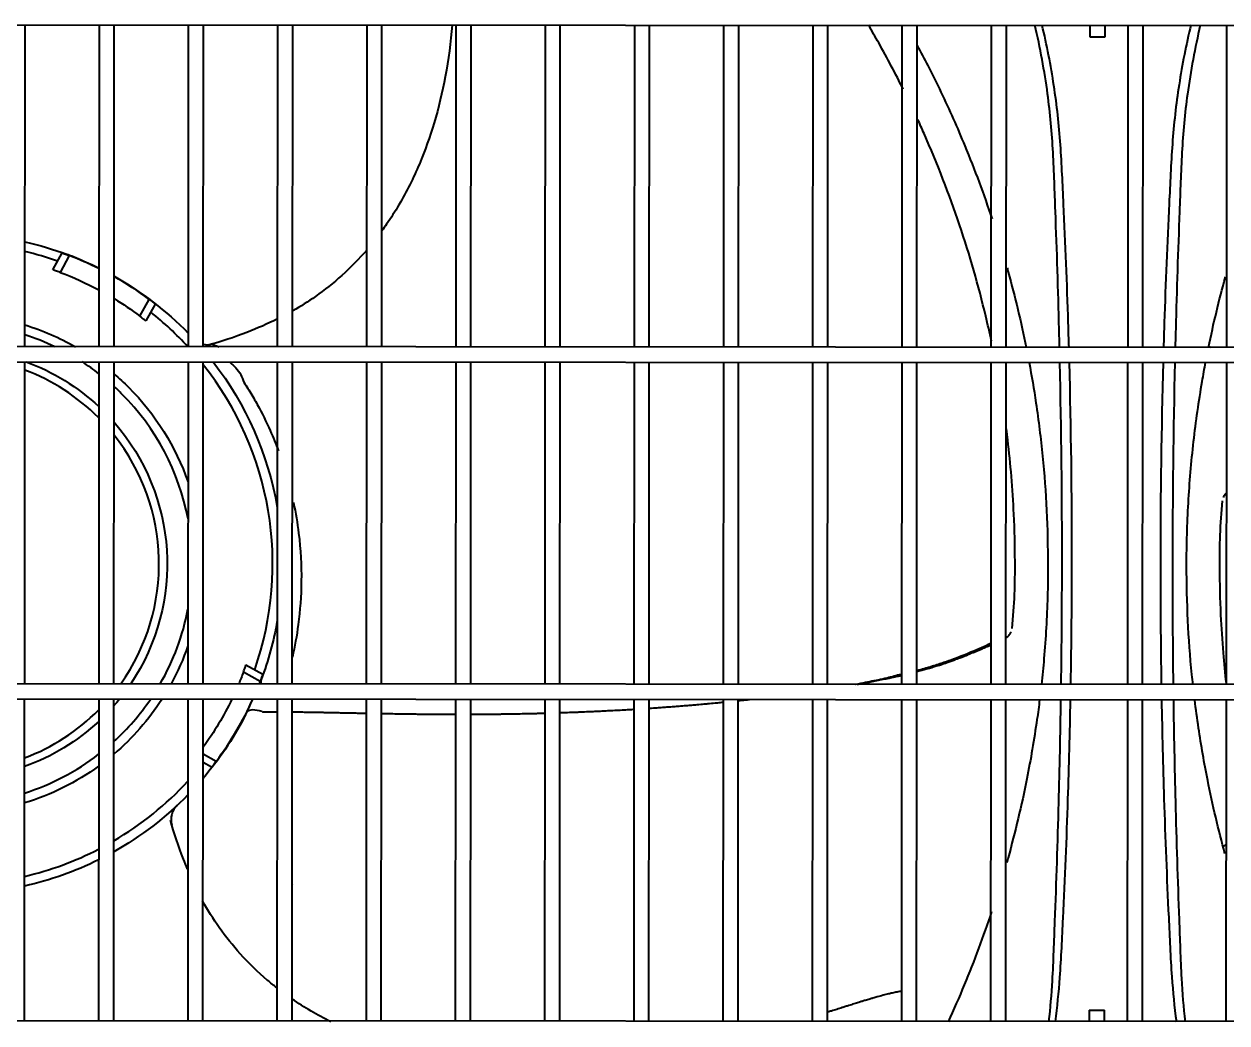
# Model space of a CAD drawing. Extents: x 58467 to 79089, y -33726 to -17391.
# Drawn here: x 78405.73 to 78437.41, y -20826.53 to -20800.22 of the extents above; entities that cross this region are included whole.
import ezdxf

# ---------------------------------------------------------------- set-up
doc = ezdxf.new("R2010")
doc.units = 0
doc.header["$LTSCALE"] = 100
doc.layers.add('+ENTE-ST-DOSEME USTU KONDDRENAJ', color=110, linetype='DOSEMEUSTUKONDENSDRENAJ_LINE', lineweight=40)
doc.linetypes.add('DOSEMEUSTUKONDENSDRENAJ_LINE', pattern='A,300,-40,["CD",Standard,S=15,R=0,X=-35,Y=-7.5],0', length=340)

# ---------------------------------------------------------------- blocks, each defined once
blk = doc.blocks.new('TV KLİMA SANTRALİ')
at = {"color": 3}
for p, q in [((54065.973, -33501.304, -2.269), (54184.335, -33501.376, -2.269)), ((54096.336, -33509.802, -2.269), (54096.341, -33501.323, -2.269)), ((54098.291, -33501.324, -2.269), (54098.286, -33509.803, -2.269)), ((54098.686, -33509.803, -2.269), (54098.691, -33501.325, -2.269)), ((54100.641, -33501.326, -2.269), (54100.635, -33509.804, -2.269)), ((54101.035, -33509.805, -2.269), (54101.04, -33501.326, -2.269)), ((54102.99, -33501.327, -2.269), (54102.985, -33509.806, -2.269)), ((54103.385, -33509.806, -2.269), (54103.39, -33501.327, -2.269)), ((54105.34, -33501.329, -2.269), (54105.335, -33509.807, -2.269)), ((54105.735, -33509.807, -2.269), (54105.74, -33501.329, -2.269)), ((54107.689, -33501.33, -2.269), (54107.684, -33509.809, -2.269)), ((54108.084, -33509.809, -2.269), (54108.089, -33501.33, -2.269)), ((54110.039, -33501.332, -2.269), (54110.034, -33509.81, -2.269)), ((54110.434, -33509.81, -2.269), (54110.439, -33501.332, -2.269)), ((54112.389, -33501.333, -2.269), (54112.384, -33509.812, -2.269)), ((54112.783, -33509.812, -2.269), (54112.789, -33501.333, -2.269)), ((54114.738, -33501.334, -2.269), (54114.733, -33509.813, -2.269)), ((54115.133, -33509.813, -2.269), (54115.138, -33501.335, -2.269)), ((54117.088, -33501.336, -2.269), (54117.083, -33509.814, -2.269)), ((54117.483, -33509.815, -2.269), (54117.488, -33501.336, -2.269)), ((54119.438, -33501.337, -2.269), (54119.432, -33509.816, -2.269)), ((54119.832, -33509.816, -2.269), (54119.838, -33501.337, -2.269)), ((54121.787, -33501.339, -2.269), (54121.782, -33509.817, -2.269)), ((54122.182, -33509.818, -2.269), (54122.187, -33501.339, -2.269)), ((54124.387, -33501.34, -2.269), (54124.387, -33501.64, -2.269)), ((54124.787, -33501.64, -2.269), (54124.787, -33501.34, -2.269)), ((54125.387, -33501.341, -2.269), (54125.382, -33509.819, -2.269)), ((54125.782, -33509.819, -2.269), (54125.787, -33501.341, -2.269)), ((54127.986, -33501.342, -2.269), (54127.981, -33509.821, -2.269)), ((54124.387, -33501.64, -2.269), (54124.787, -33501.64, -2.269)), ((54097.072, -33507.776, -2.269), (54097.316, -33507.331, -2.269)), ((54097.506, -33507.401, -2.269), (54097.262, -33507.844, -2.269)), ((54098.786, -33508.004, -2.269), (54098.787, -33508.004, -2.269)), ((54099.366, -33509, -2.269), (54099.609, -33508.556, -2.269)), ((54099.77, -33508.679, -2.269), (54099.525, -33509.124, -2.269)), ((54184.33, -33509.855, -2.269), (54065.967, -33509.783, -2.269)), ((54065.967, -33510.183, -2.269), (54184.33, -33510.255, -2.269)), ((54096.331, -33518.679, -2.269), (54096.336, -33510.202, -2.269)), ((54098.286, -33510.203, -2.269), (54098.28, -33518.681, -2.269)), ((54098.68, -33518.681, -2.269), (54098.685, -33510.203, -2.269)), ((54100.635, -33510.204, -2.269), (54100.63, -33518.682, -2.269)), ((54101.03, -33518.682, -2.269), (54101.035, -33510.205, -2.269)), ((54102.985, -33510.206, -2.269), (54102.98, -33518.683, -2.269)), ((54103.38, -33518.684, -2.269), (54103.385, -33510.206, -2.269)), ((54105.334, -33510.207, -2.269), (54105.329, -33518.685, -2.269)), ((54105.729, -33518.685, -2.269), (54105.734, -33510.207, -2.269)), ((54107.684, -33510.209, -2.269), (54107.679, -33518.686, -2.269)), ((54108.079, -33518.687, -2.269), (54108.084, -33510.209, -2.269)), ((54110.034, -33510.21, -2.269), (54110.029, -33518.688, -2.269)), ((54110.428, -33518.688, -2.269), (54110.434, -33510.21, -2.269)), ((54112.383, -33510.212, -2.269), (54112.378, -33518.689, -2.269)), ((54112.778, -33518.689, -2.269), (54112.783, -33510.212, -2.269)), ((54114.733, -33510.213, -2.269), (54114.728, -33518.691, -2.269)), ((54115.128, -33518.691, -2.269), (54115.133, -33510.213, -2.269)), ((54117.083, -33510.214, -2.269), (54117.077, -33518.692, -2.269)), ((54117.477, -33518.692, -2.269), (54117.483, -33510.215, -2.269)), ((54119.432, -33510.216, -2.269), (54119.427, -33518.693, -2.269)), ((54119.827, -33518.694, -2.269), (54119.832, -33510.216, -2.269)), ((54121.782, -33510.217, -2.269), (54121.777, -33518.695, -2.269)), ((54122.177, -33518.695, -2.269), (54122.182, -33510.217, -2.269)), ((54125.381, -33510.219, -2.269), (54125.376, -33518.697, -2.269)), ((54125.776, -33518.698, -2.269), (54125.781, -33510.219, -2.269)), ((54127.981, -33510.221, -2.269), (54127.976, -33518.699, -2.269)), ((54102.16, -33518.182, -2.269), (54102.604, -33518.426, -2.269)), ((54184.325, -33518.733, -2.269), (54065.962, -33518.661, -2.269)), ((54102.534, -33518.616, -2.269), (54102.091, -33518.373, -2.269)), ((54065.962, -33519.061, -2.269), (54184.325, -33519.133, -2.269)), ((54096.325, -33527.558, -2.269), (54096.33, -33519.079, -2.269)), ((54098.28, -33519.081, -2.269), (54098.275, -33527.559, -2.269)), ((54098.675, -33527.559, -2.269), (54098.68, -33519.081, -2.269)), ((54100.63, -33519.082, -2.269), (54100.625, -33527.561, -2.269)), ((54101.025, -33527.561, -2.269), (54101.03, -33519.082, -2.269)), ((54102.979, -33519.083, -2.269), (54102.974, -33527.562, -2.269)), ((54103.374, -33527.562, -2.269), (54103.379, -33519.084, -2.269)), ((54105.329, -33519.085, -2.269), (54105.324, -33527.563, -2.269)), ((54105.724, -33527.564, -2.269), (54105.729, -33519.085, -2.269)), ((54107.679, -33519.086, -2.269), (54107.673, -33527.565, -2.269)), ((54108.073, -33527.565, -2.269), (54108.079, -33519.087, -2.269)), ((54110.028, -33519.088, -2.269), (54110.023, -33527.566, -2.269)), ((54110.423, -33527.567, -2.269), (54110.428, -33519.088, -2.269)), ((54112.378, -33519.089, -2.269), (54112.373, -33527.568, -2.269)), ((54112.773, -33527.568, -2.269), (54112.778, -33519.089, -2.269)), ((54114.728, -33519.091, -2.269), (54114.722, -33527.569, -2.269)), ((54115.122, -33527.569, -2.269), (54115.127, -33519.091, -2.269)), ((54117.077, -33519.092, -2.269), (54117.072, -33527.571, -2.269)), ((54117.472, -33527.571, -2.269), (54117.477, -33519.092, -2.269)), ((54119.427, -33519.093, -2.269), (54119.422, -33527.572, -2.269)), ((54119.822, -33527.572, -2.269), (54119.827, -33519.094, -2.269)), ((54121.776, -33519.095, -2.269), (54121.771, -33527.573, -2.269)), ((54122.171, -33527.574, -2.269), (54122.176, -33519.095, -2.269)), ((54125.376, -33519.097, -2.269), (54125.371, -33527.576, -2.269)), ((54125.771, -33527.576, -2.269), (54125.776, -33519.098, -2.269)), ((54127.975, -33519.099, -2.269), (54127.97, -33527.577, -2.269)), ((54103.379, -33520, -2.269), (54103.382, -33520.001, -2.269)), ((54103.379, -33520, -2.269), (54103.382, -33520.001, -2.269)), ((54101.029, -33520.527, -2.269), (54101.379, -33520.719, -2.269)), ((54101.256, -33520.88, -2.269), (54101.029, -33520.755, -2.269)), ((54100.344, -33521.886, -2.269), (54100.324, -33521.904, -2.269)), ((54127.924, -33522.957, -2.269), (54127.973, -33522.916, -2.269)), ((54103.381, -33523.952, -2.269), (54103.376, -33523.957, -2.269)), ((54124.372, -33527.276, -2.269), (54124.371, -33527.576, -2.269)), ((54124.771, -33527.576, -2.269), (54124.771, -33527.276, -2.269)), ((54184.319, -33527.612, -2.269), (54065.957, -33527.54, -2.269))]:
    blk.add_line(p, q, dxfattribs=at)
at = {"color": 3, "extrusion": (0, 0, -1)}
for radius, start, end in [(8.699, 102.7863, 110.4706), (8.191, 110.3616, 118.2287), (8.699, 119.431, 135.6764), (8.191, 121.4532, 127.2082), (6.582, 106.9886, 119.6337), (5.671, 110.2174, 133.0549), (8.699, 142.3068, 170.1291), (6.582, 130.4674, 135.0349), (6.582, 135.0349, 160.9155), (5.671, 138.8655, 213.8411), (8.699, 189.9399, 200.4706), (6.582, 199.143, 208.683), (8.191, 200.3616, 202.6972), (6.582, 212.7274, 229.5912), (5.671, 218.8586, 221.193), (8.191, 205.7646, 216.119), (8.699, 207.7046, 220.4867), (5.671, 227.0036, 250.2461), (6.582, 234.0236, 253.0699), (8.699, 224.3935, 240.6403), (8.699, 243.6211, 257.2827)]:
    blk.add_arc((-54094.413, -33515.523, 2.269), radius, start, end, dxfattribs=at)
at = {"color": 3}
for centre, radius, start, end in [((54094.413, -33515.523, -2.269), 8.449, 70.7519, 76.8305), ((54094.413, -33515.523, -2.269), 8.691, 63.5255, 69.1503), ((54094.413, -33515.523, -2.269), 8.691, 53.28, 60.5411), ((54094.413, -33515.523, -2.269), 8.449, 42.602, 51.6783), ((54094.413, -33515.523, -2.269), 6.332, 64.6189, 72.3139), ((54127.291, -33511.593, -2.269), 1.795, 81.0216, 82.6935), ((54094.413, -33515.523, -2.269), 5.455, 44.9651, 69.3551), ((54094.413, -33515.523, -2.269), 6.332, 52.2945, 57.1658), ((54094.413, -33515.523, -2.269), 8.449, 340.7519, 38.3852), ((54094.413, -33515.523, -2.269), 6.332, 44.9651, 47.5639), ((54094.413, -33515.523, -2.269), 6.332, 10.7989, 44.9651), ((54094.413, -33515.523, -2.269), 5.455, 324.6176, 38.4514), ((54094.413, -33515.523, -2.269), 6.332, 330.0739, 349.1314), ((54094.413, -33515.523, -2.269), 6.332, 312.3664, 325.8045), ((54094.413, -33515.523, -2.269), 8.691, 323.28, 335.8148), ((54094.413, -33515.523, -2.269), 5.455, 290.5751, 315.1564), ((54094.413, -33515.523, -2.269), 6.332, 287.6164, 307.6357), ((54094.413, -33515.523, -2.269), 8.449, 300.3195, 317.3673), ((54094.413, -33515.523, -2.269), 8.449, 283.101, 297.2242)]:
    blk.add_arc(centre, radius, start, end, dxfattribs=at)
at = {"color": 3, "extrusion": (5.24685e-06, -5.62791e-06, 1)}
blk.add_arc((54101.14, -33509.25, -1.794), 0.5, 257.9345, 286.4376, dxfattribs=at)
at = {"color": 3, "extrusion": (-5.90122e-06, -5.50166e-06, 1)}
blk.add_arc((54100.686, -33522.25, -2.405), 0.5, 133.0528, 196.4386, dxfattribs=at)
at = {"color": 3}
blk.add_ellipse((54103.03, -33518.74, -2.269), major_axis=(-0.468, 0.175), ratio=0.588101, start_param=0, end_param=0.392495, dxfattribs=at)
for points, knots in [([(54107.59, -33501.33, -2.269), (54107.554, -33501.785, -2.269), (54107.438, -33502.653, -2.269), (54107.147, -33503.879, -2.269), (54106.743, -33505.012, -2.269), (54106.302, -33505.899, -2.269), (54105.941, -33506.468, -2.269), (54105.783, -33506.69, -2.269), (54105.743, -33506.746, -2.269)], [0, 0, 0, 0, 0.239591, 0.456522, 0.654829, 0.860679, 0.964908, 1, 1, 1, 1]), ([(54119.47, -33503.018, -2.269), (54119.267, -33502.612, -2.269), (54118.969, -33502.048, -2.269), (54118.647, -33501.488, -2.269), (54118.555, -33501.331, -2.269)], [0, 0, 0, 0, 0.719224, 1, 1, 1, 1]), ([(54123.589, -33509.817, -2.269), (54123.585, -33509.659, -2.269), (54123.581, -33509.501, -2.269), (54123.551, -33508.308, -2.269), (54123.519, -33507.272, -2.269), (54123.46, -33505.719, -2.269), (54123.444, -33505.201, -2.269), (54123.389, -33504.168, -2.269), (54123.342, -33503.656, -2.269), (54123.191, -33502.537, -2.269), (54123.08, -33501.933, -2.269), (54122.939, -33501.334, -2.269)], [0, 0, 0, 0, 0.055363, 0.055363, 0.419, 0.419, 0.600818, 0.600818, 0.782636, 0.782636, 1, 1, 1, 1]), ([(54123.837, -33509.818, -2.269), (54123.831, -33509.604, -2.269), (54123.825, -33509.39, -2.269), (54123.785, -33508.133, -2.269), (54123.744, -33507.09, -2.269), (54123.669, -33505.526, -2.269), (54123.648, -33505.004, -2.269), (54123.575, -33503.963, -2.269), (54123.518, -33503.444, -2.269), (54123.358, -33502.39, -2.269), (54123.254, -33501.857, -2.269), (54123.128, -33501.331, -2.269)], [0, 0, 0, 0, 0.075143, 0.075143, 0.442368, 0.442368, 0.625981, 0.625981, 0.809594, 0.809594, 1, 1, 1, 1]), ([(54127.047, -33501.327, -2.269), (54126.922, -33501.846, -2.269), (54126.818, -33502.371, -2.269), (54126.656, -33503.419, -2.269), (54126.597, -33503.942, -2.269), (54126.522, -33504.986, -2.269), (54126.5, -33505.509, -2.269), (54126.423, -33507.076, -2.269), (54126.38, -33508.121, -2.269), (54126.339, -33509.384, -2.269), (54126.333, -33509.602, -2.269), (54126.326, -33509.819, -2.269)], [0, 0, 0, 0, 0.189158, 0.189158, 0.372762, 0.372762, 0.556366, 0.556366, 0.923574, 0.923574, 1, 1, 1, 1]), ([(54127.294, -33501.336, -2.269), (54127.152, -33501.935, -2.269), (54127.04, -33502.539, -2.269), (54126.888, -33503.657, -2.269), (54126.84, -33504.17, -2.269), (54126.784, -33505.202, -2.269), (54126.767, -33505.721, -2.269), (54126.707, -33507.273, -2.269), (54126.673, -33508.309, -2.269), (54126.642, -33509.503, -2.269), (54126.638, -33509.661, -2.269), (54126.634, -33509.819, -2.269)], [0, 0, 0, 0, 0.21737, 0.21737, 0.399155, 0.399155, 0.58094, 0.58094, 0.94451, 0.94451, 1, 1, 1, 1]), ([(54119.841, -33501.872, -2.269), (54119.935, -33502.047, -2.269), (54120.148, -33502.453, -2.269), (54120.466, -33503.097, -2.269), (54120.791, -33503.801, -2.269), (54121.265, -33504.904, -2.269), (54121.593, -33505.788, -2.269), (54121.81, -33506.438, -2.269)], [0, 0, 0, 0, 0.11975, 0.276771, 0.432533, 0.587035, 1, 1, 1, 1]), ([(54121.794, -33509.655, -2.269), (54121.747, -33509.436, -2.269), (54121.516, -33508.416, -2.269), (54120.995, -33506.593, -2.269), (54120.325, -33504.862, -2.269), (54119.909, -33503.94, -2.269), (54119.853, -33503.818, -2.269)], [0, 0, 0, 0, 0.112914, 0.525694, 0.936978, 1, 1, 1, 1]), ([(54105.339, -33507.256, -2.269), (54105.135, -33507.492, -2.269), (54104.711, -33507.927, -2.269), (54104.049, -33508.455, -2.269), (54103.598, -33508.74, -2.269), (54103.393, -33508.857, -2.269)], [0, 0, 0, 0, 0.373378, 0.722391, 1, 1, 1, 1]), ([(54097.316, -33507.331, -2.269), (54097.316, -33507.331, -2.269), (54097.32, -33507.333, -2.269), (54097.334, -33507.337, -2.269), (54097.344, -33507.341, -2.269), (54097.37, -33507.351, -2.269), (54097.386, -33507.356, -2.269), (54097.422, -33507.369, -2.269), (54097.442, -33507.377, -2.269), (54097.477, -33507.39, -2.269), (54097.491, -33507.395, -2.269), (54097.506, -33507.401, -2.269)], [0, 0, 0, 0, 0.211758, 0.211758, 0.423432, 0.423432, 0.636431, 0.636431, 0.852021, 0.852021, 1, 1, 1, 1]), ([(54098.303, -33507.745, -2.269), (54098.282, -33507.735, -2.269), (54098.262, -33507.725, -2.269), (54098.146, -33507.671, -2.269), (54098.048, -33507.627, -2.269), (54097.865, -33507.546, -2.269), (54097.779, -33507.508, -2.269), (54097.613, -33507.437, -2.269), (54097.534, -33507.403, -2.269), (54097.455, -33507.374, -2.269)], [0, 0, 0, 0, 0.07319, 0.07319, 0.416738, 0.416738, 0.719921, 0.719921, 1, 1, 1, 1]), ([(54097.262, -33507.844, -2.269), (54097.241, -33507.836, -2.269), (54097.219, -33507.828, -2.269), (54097.179, -33507.813, -2.269), (54097.159, -33507.807, -2.269), (54097.126, -33507.795, -2.269), (54097.111, -33507.79, -2.269), (54097.089, -33507.782, -2.269), (54097.08, -33507.779, -2.269), (54097.073, -33507.776, -2.269), (54097.072, -33507.776, -2.269), (54097.072, -33507.776, -2.269)], [0, 0, 0, 0, 0.21816, 0.21816, 0.436362, 0.436362, 0.653817, 0.653817, 0.868707, 0.868707, 1, 1, 1, 1]), ([(54122.205, -33507.728, -2.269), (54122.215, -33507.765, -2.269), (54122.408, -33508.455, -2.269), (54122.575, -33509.152, -2.269), (54122.709, -33509.816, -2.269)], [0, 0, 0, 0, 0.052887, 1, 1, 1, 1]), ([(54099.609, -33508.556, -2.269), (54099.627, -33508.57, -2.269), (54099.646, -33508.584, -2.269), (54099.68, -33508.61, -2.269), (54099.696, -33508.622, -2.269), (54099.725, -33508.644, -2.269), (54099.737, -33508.654, -2.269), (54099.756, -33508.668, -2.269), (54099.762, -33508.674, -2.269), (54099.768, -33508.678, -2.269), (54099.77, -33508.679, -2.269), (54099.77, -33508.679, -2.269)], [0, 0, 0, 0, 0.217793, 0.217793, 0.435623, 0.435623, 0.652794, 0.652794, 0.867695, 0.867695, 1, 1, 1, 1]), ([(54099.525, -33509.124, -2.269), (54099.525, -33509.124, -2.269), (54099.522, -33509.122, -2.269), (54099.511, -33509.112, -2.269), (54099.502, -33509.106, -2.269), (54099.48, -33509.088, -2.269), (54099.467, -33509.078, -2.269), (54099.437, -33509.054, -2.269), (54099.42, -33509.041, -2.269), (54099.391, -33509.019, -2.269), (54099.378, -33509.009, -2.269), (54099.366, -33509, -2.269)], [0, 0, 0, 0, 0.211356, 0.211356, 0.422617, 0.422617, 0.635365, 0.635365, 0.851032, 0.851032, 1, 1, 1, 1]), ([(54102.99, -33509.072, -2.269), (54102.728, -33509.202, -2.269), (54102.129, -33509.462, -2.269), (54101.509, -33509.669, -2.269), (54101.158, -33509.765, -2.269)], [0, 0, 0, 0, 0.448668, 1, 1, 1, 1]), ([(54101.275, -33509.736, -2.269), (54101.276, -33509.738, -2.269), (54101.279, -33509.741, -2.269), (54101.299, -33509.749, -2.269), (54101.316, -33509.754, -2.269), (54101.366, -33509.768, -2.269), (54101.401, -33509.781, -2.269), (54101.431, -33509.803, -2.269), (54101.432, -33509.804, -2.269), (54101.433, -33509.804, -2.269)], [0, 0, 0, 0, 0.194513, 0.194513, 0.457401, 0.457401, 0.983178, 0.983178, 1, 1, 1, 1]), ([(54101.738, -33510.211, -2.269), (54101.758, -33510.236, -2.269), (54101.784, -33510.259, -2.269), (54101.868, -33510.329, -2.269), (54101.921, -33510.384, -2.269), (54102.007, -33510.507, -2.269), (54102.038, -33510.575, -2.269), (54102.09, -33510.706, -2.269), (54102.121, -33510.763, -2.269), (54102.19, -33510.873, -2.269), (54102.229, -33510.927, -2.269), (54102.332, -33511.098, -2.269), (54102.395, -33511.212, -2.269), (54102.582, -33511.553, -2.269), (54102.694, -33511.784, -2.269), (54102.875, -33512.19, -2.269), (54102.947, -33512.367, -2.269), (54103.013, -33512.544, -2.269)], [0, 0, 0, 0, 0.035525, 0.035525, 0.109228, 0.109228, 0.18293, 0.18293, 0.256633, 0.256633, 0.330336, 0.330336, 0.477742, 0.477742, 0.772553, 0.772553, 1, 1, 1, 1]), ([(54122.787, -33510.214, -2.269), (54122.853, -33510.568, -2.269), (54122.992, -33511.388, -2.269), (54123.152, -33512.688, -2.269), (54123.263, -33514.117, -2.269), (54123.276, -33515.078, -2.269), (54123.283, -33515.56, -2.269)], [0, 0, 0, 0, 0.200697, 0.464092, 0.73053, 1, 1, 1, 1]), ([(54126.932, -33515.563, -2.269), (54126.935, -33515.288, -2.269), (54126.94, -33514.74, -2.269), (54126.977, -33513.921, -2.269), (54127.035, -33513.109, -2.269), (54127.115, -33512.304, -2.269), (54127.218, -33511.506, -2.269), (54127.326, -33510.812, -2.269), (54127.404, -33510.384, -2.269), (54127.435, -33510.218, -2.269)], [0, 0, 0, 0, 0.153416, 0.305853, 0.457308, 0.607781, 0.75727, 0.905773, 1, 1, 1, 1]), ([(54122.34, -33517.223, -2.269), (54122.37, -33516.92, -2.269), (54122.413, -33516.328, -2.269), (54122.419, -33515.326, -2.269), (54122.396, -33514.293, -2.269), (54122.327, -33513.229, -2.269), (54122.252, -33512.479, -2.269), (54122.201, -33512.061, -2.269), (54122.188, -33511.962, -2.269)], [0, 0, 0, 0, 0.167977, 0.330025, 0.566807, 0.758181, 0.942521, 1, 1, 1, 1]), ([(54103.41, -33513.904, -2.269), (54103.469, -33514.179, -2.269), (54103.514, -33514.45, -2.269), (54103.655, -33515.581, -2.269), (54103.631, -33516.392, -2.269), (54103.496, -33517.419, -2.269), (54103.445, -33517.706, -2.269), (54103.382, -33517.977, -2.269)], [0, 0, 0, 0, 0.178319, 0.178319, 0.758219, 0.758219, 1, 1, 1, 1]), ([(54127.875, -33513.86, -2.269), (54127.845, -33514.163, -2.269), (54127.802, -33514.755, -2.269), (54127.796, -33515.757, -2.269), (54127.819, -33516.79, -2.269), (54127.885, -33517.804, -2.269), (54127.944, -33518.404, -2.269), (54127.974, -33518.672, -2.269)], [0, 0, 0, 0, 0.183902, 0.361313, 0.620544, 0.830062, 1, 1, 1, 1]), ([(54127.976, -33513.662, -2.269), (54127.965, -33513.673, -2.269), (54127.937, -33513.706, -2.269), (54127.911, -33513.746, -2.269), (54127.897, -33513.774, -2.269)], [0, 0, 0, 0, 0.363149, 1, 1, 1, 1]), ([(54123.283, -33515.56, -2.269), (54123.281, -33515.835, -2.269), (54123.276, -33516.384, -2.269), (54123.239, -33517.202, -2.269), (54123.184, -33517.973, -2.269), (54123.135, -33518.471, -2.269), (54123.11, -33518.698, -2.269)], [0, 0, 0, 0, 0.262384, 0.523093, 0.782124, 1, 1, 1, 1]), ([(54127.102, -33518.7, -2.269), (54127.092, -33518.613, -2.269), (54127.033, -33518.051, -2.269), (54126.953, -33517.006, -2.269), (54126.939, -33516.046, -2.269), (54126.932, -33515.563, -2.269)], [0, 0, 0, 0, 0.083377, 0.539095, 1, 1, 1, 1]), ([(54122.181, -33517.465, -2.269), (54122.192, -33517.458, -2.269), (54122.229, -33517.435, -2.269), (54122.271, -33517.388, -2.269), (54122.304, -33517.337, -2.269), (54122.319, -33517.309, -2.269)], [0, 0, 0, 0, 0.14858, 0.57746, 1, 1, 1, 1]), ([(54119.828, -33518.357, -2.269), (54119.848, -33518.352, -2.269), (54119.893, -33518.34, -2.269), (54119.975, -33518.318, -2.269), (54120.075, -33518.29, -2.269), (54120.174, -33518.261, -2.269), (54120.27, -33518.233, -2.269), (54120.368, -33518.203, -2.269), (54120.464, -33518.172, -2.269), (54120.547, -33518.145, -2.269), (54120.63, -33518.117, -2.269), (54120.723, -33518.085, -2.269), (54120.815, -33518.052, -2.269), (54120.894, -33518.022, -2.269), (54120.972, -33517.993, -2.269), (54121.048, -33517.963, -2.269), (54121.135, -33517.929, -2.269), (54121.209, -33517.899, -2.269), (54121.281, -33517.869, -2.269), (54121.342, -33517.844, -2.269), (54121.403, -33517.818, -2.269), (54121.47, -33517.789, -2.269), (54121.537, -33517.761, -2.269), (54121.602, -33517.733, -2.269), (54121.654, -33517.71, -2.269), (54121.709, -33517.687, -2.269), (54121.748, -33517.67, -2.269), (54121.775, -33517.658, -2.269), (54121.785, -33517.654, -2.269)], [0, 0, 0, 0, 0.025302, 0.058842, 0.109154, 0.159465, 0.193006, 0.243317, 0.293628, 0.327169, 0.36071, 0.411021, 0.461332, 0.494873, 0.528414, 0.578725, 0.612266, 0.662577, 0.696118, 0.729658, 0.763199, 0.79674, 0.847051, 0.880592, 0.914133, 0.947674, 0.981214, 1, 1, 1, 1]), ([(54119.829, -33518.329, -2.269), (54119.865, -33518.32, -2.269), (54119.964, -33518.294, -2.269), (54120.088, -33518.258, -2.269), (54120.183, -33518.23, -2.269), (54120.274, -33518.202, -2.269), (54120.397, -33518.161, -2.269), (54120.578, -33518.102, -2.269), (54120.918, -33517.981, -2.269), (54121.293, -33517.829, -2.269), (54121.621, -33517.686, -2.269), (54121.74, -33517.628, -2.269), (54121.781, -33517.608, -2.269)], [0, 0, 0, 0, 0.053839, 0.149249, 0.203333, 0.226493, 0.301247, 0.373104, 0.496736, 0.801431, 0.930492, 1, 1, 1, 1]), ([(54102.091, -33518.373, -2.269), (54102.099, -33518.351, -2.269), (54102.107, -33518.33, -2.269), (54102.122, -33518.289, -2.269), (54102.129, -33518.27, -2.269), (54102.141, -33518.236, -2.269), (54102.146, -33518.221, -2.269), (54102.154, -33518.199, -2.269), (54102.157, -33518.191, -2.269), (54102.159, -33518.183, -2.269), (54102.16, -33518.182, -2.269), (54102.16, -33518.182, -2.269)], [0, 0, 0, 0, 0.21816, 0.21816, 0.436362, 0.436362, 0.653817, 0.653817, 0.868707, 0.868707, 1, 1, 1, 1]), ([(54102.604, -33518.426, -2.269), (54102.604, -33518.426, -2.269), (54102.603, -33518.43, -2.269), (54102.598, -33518.444, -2.269), (54102.594, -33518.454, -2.269), (54102.585, -33518.48, -2.269), (54102.579, -33518.496, -2.269), (54102.566, -33518.532, -2.269), (54102.559, -33518.552, -2.269), (54102.546, -33518.587, -2.269), (54102.54, -33518.602, -2.269), (54102.534, -33518.616, -2.269)], [0, 0, 0, 0, 0.211758, 0.211758, 0.423432, 0.423432, 0.636431, 0.636431, 0.852021, 0.852021, 1, 1, 1, 1]), ([(54118.208, -33518.693, -2.269), (54118.209, -33518.693, -2.269), (54118.308, -33518.675, -2.269), (54118.554, -33518.622, -2.269), (54118.787, -33518.578, -2.269), (54119.138, -33518.502, -2.269), (54119.295, -33518.453, -2.269), (54119.423, -33518.422, -2.269), (54119.427, -33518.421, -2.269)], [0, 0, 0, 0, 0.002202, 0.228493, 0.627967, 0.70862, 0.991569, 1, 1, 1, 1]), ([(54118.257, -33518.693, -2.269), (54118.265, -33518.691, -2.269), (54118.301, -33518.685, -2.269), (54118.393, -33518.668, -2.269), (54118.503, -33518.648, -2.269), (54118.64, -33518.622, -2.269), (54118.749, -33518.601, -2.269), (54118.884, -33518.574, -2.269), (54118.992, -33518.551, -2.269), (54119.112, -33518.526, -2.269), (54119.218, -33518.503, -2.269), (54119.328, -33518.479, -2.269), (54119.397, -33518.463, -2.269), (54119.427, -33518.456, -2.269)], [0, 0, 0, 0, 0.019315, 0.08873, 0.227561, 0.296976, 0.435806, 0.505221, 0.644052, 0.713467, 0.81759, 0.921713, 1, 1, 1, 1]), ([(54102.191, -33519.413, -2.269), (54102.201, -33519.393, -2.269), (54102.21, -33519.372, -2.269), (54102.261, -33519.263, -2.269), (54102.301, -33519.173, -2.269), (54102.342, -33519.084, -2.269)], [0, 0, 0, 0, 0.187509, 0.187509, 1, 1, 1, 1]), ([(54112.777, -33519.324, -2.269), (54112.782, -33519.324, -2.269), (54112.852, -33519.319, -2.269), (54112.971, -33519.311, -2.269), (54113.135, -33519.299, -2.269), (54113.282, -33519.289, -2.269), (54113.426, -33519.278, -2.269), (54113.585, -33519.265, -2.269), (54113.743, -33519.253, -2.269), (54113.9, -33519.239, -2.269), (54114.058, -33519.226, -2.269), (54114.199, -33519.214, -2.269), (54114.356, -33519.199, -2.269), (54114.498, -33519.186, -2.269), (54114.633, -33519.173, -2.269), (54114.705, -33519.166, -2.269), (54114.729, -33519.164, -2.269)], [0, 0, 0, 0, 0.007103, 0.105116, 0.178625, 0.252135, 0.325644, 0.399153, 0.497166, 0.570676, 0.644185, 0.742198, 0.791204, 0.889217, 0.962726, 1, 1, 1, 1]), ([(54115.13, -33519.123, -2.269), (54115.175, -33519.118, -2.269), (54115.251, -33519.11, -2.269), (54115.348, -33519.1, -2.269), (54115.399, -33519.094, -2.269), (54115.42, -33519.092, -2.269)], [0, 0, 0, 0, 0.46864, 0.785024, 1, 1, 1, 1]), ([(54123.063, -33519.099, -2.269), (54123.042, -33519.273, -2.269), (54122.983, -33519.709, -2.269), (54122.874, -33520.406, -2.269), (54122.648, -33521.628, -2.269), (54122.411, -33522.622, -2.269), (54122.207, -33523.351, -2.269), (54122.195, -33523.393, -2.269)], [0, 0, 0, 0, 0.119341, 0.301439, 0.482327, 0.969974, 1, 1, 1, 1]), ([(54123.308, -33527.575, -2.269), (54123.349, -33527.218, -2.269), (54123.379, -33526.86, -2.269), (54123.43, -33525.981, -2.269), (54123.446, -33525.46, -2.269), (54123.507, -33523.898, -2.269), (54123.541, -33522.856, -2.269), (54123.593, -33520.908, -2.269), (54123.611, -33520.003, -2.269), (54123.625, -33519.097, -2.269)], [0, 0, 0, 0, 0.126998, 0.126998, 0.311253, 0.311253, 0.679764, 0.679764, 1, 1, 1, 1]), ([(54123.478, -33527.578, -2.269), (54123.529, -33527.193, -2.269), (54123.569, -33526.806, -2.269), (54123.634, -33525.897, -2.269), (54123.656, -33525.374, -2.269), (54123.734, -33523.807, -2.269), (54123.776, -33522.762, -2.269), (54123.838, -33520.844, -2.269), (54123.861, -33519.971, -2.269), (54123.877, -33519.097, -2.269)], [0, 0, 0, 0, 0.136943, 0.136943, 0.321752, 0.321752, 0.691369, 0.691369, 1, 1, 1, 1]), ([(54126.274, -33519.099, -2.269), (54126.29, -33519.968, -2.269), (54126.311, -33520.837, -2.269), (54126.371, -33522.75, -2.269), (54126.412, -33523.793, -2.269), (54126.487, -33525.357, -2.269), (54126.508, -33525.879, -2.269), (54126.572, -33526.794, -2.269), (54126.612, -33527.188, -2.269), (54126.664, -33527.581, -2.269)], [0, 0, 0, 0, 0.307076, 0.307076, 0.675824, 0.675824, 0.860198, 0.860198, 1, 1, 1, 1]), ([(54126.586, -33519.099, -2.269), (54126.598, -33519.993, -2.269), (54126.616, -33520.887, -2.269), (54126.664, -33522.816, -2.269), (54126.697, -33523.853, -2.269), (54126.755, -33525.405, -2.269), (54126.772, -33525.924, -2.269), (54126.819, -33526.822, -2.269), (54126.85, -33527.202, -2.269), (54126.893, -33527.58, -2.269)], [0, 0, 0, 0, 0.315659, 0.315659, 0.681641, 0.681641, 0.864632, 0.864632, 1, 1, 1, 1]), ([(54127.945, -33523.16, -2.269), (54127.771, -33522.52, -2.269), (54127.512, -33521.419, -2.269), (54127.275, -33520.06, -2.269), (54127.179, -33519.35, -2.269), (54127.148, -33519.102, -2.269)], [0, 0, 0, 0, 0.48072, 0.818915, 1, 1, 1, 1]), ([(54102.585, -33519.414, -2.269), (54102.494, -33519.385, -2.269), (54102.408, -33519.37, -2.269), (54102.269, -33519.369, -2.269), (54102.217, -33519.385, -2.269), (54102.191, -33519.413, -2.269)], [0, 0, 0, 0, 0.5, 0.5, 1, 1, 1, 1]), ([(54102.598, -33519.417, -2.269), (54102.614, -33519.417, -2.269), (54102.655, -33519.417, -2.269), (54102.74, -33519.416, -2.269), (54102.832, -33519.416, -2.269), (54102.916, -33519.416, -2.269), (54102.961, -33519.416, -2.269), (54102.979, -33519.416, -2.269)], [0, 0, 0, 0, 0.131384, 0.341336, 0.656263, 0.866214, 1, 1, 1, 1]), ([(54103.379, -33519.419, -2.269), (54103.381, -33519.419, -2.269), (54103.425, -33519.42, -2.269), (54103.497, -33519.421, -2.269), (54103.604, -33519.422, -2.269), (54103.703, -33519.424, -2.269), (54103.804, -33519.425, -2.269), (54103.92, -33519.427, -2.269), (54104.022, -33519.429, -2.269), (54104.138, -33519.431, -2.269), (54104.256, -33519.433, -2.269), (54104.375, -33519.435, -2.269), (54104.48, -33519.438, -2.269), (54104.588, -33519.44, -2.269), (54104.711, -33519.443, -2.269), (54104.839, -33519.445, -2.269), (54104.964, -33519.447, -2.269), (54105.09, -33519.45, -2.269), (54105.215, -33519.453, -2.269), (54105.294, -33519.454, -2.269), (54105.327, -33519.455, -2.269), (54105.328, -33519.455, -2.269)], [0, 0, 0, 0, 0.002758, 0.072208, 0.118509, 0.164809, 0.234259, 0.28056, 0.35001, 0.396311, 0.465761, 0.535212, 0.581512, 0.627812, 0.697263, 0.766713, 0.813014, 0.882464, 0.951915, 0.998215, 1, 1, 1, 1]), ([(54105.73, -33519.462, -2.269), (54105.767, -33519.463, -2.269), (54105.851, -33519.464, -2.269), (54105.967, -33519.466, -2.269), (54106.11, -33519.468, -2.269), (54106.239, -33519.47, -2.269), (54106.387, -33519.473, -2.269), (54106.52, -33519.474, -2.269), (54106.652, -33519.476, -2.269), (54106.8, -33519.477, -2.269), (54106.93, -33519.478, -2.269), (54107.075, -33519.48, -2.269), (54107.205, -33519.481, -2.269), (54107.351, -33519.481, -2.269), (54107.497, -33519.482, -2.269), (54107.607, -33519.482, -2.269), (54107.667, -33519.482, -2.269), (54107.679, -33519.482, -2.269)], [0, 0, 0, 0, 0.058456, 0.133376, 0.183323, 0.283216, 0.333162, 0.408082, 0.483002, 0.532949, 0.632842, 0.682788, 0.757708, 0.832628, 0.907548, 0.982468, 1, 1, 1, 1]), ([(54108.08, -33519.482, -2.269), (54108.135, -33519.482, -2.269), (54108.224, -33519.481, -2.269), (54108.38, -33519.481, -2.269), (54108.513, -33519.48, -2.269), (54108.677, -33519.478, -2.269), (54108.809, -33519.477, -2.269), (54108.973, -33519.474, -2.269), (54109.104, -33519.473, -2.269), (54109.269, -33519.47, -2.269), (54109.401, -33519.467, -2.269), (54109.568, -33519.464, -2.269), (54109.703, -33519.461, -2.269), (54109.871, -33519.457, -2.269), (54109.97, -33519.454, -2.269), (54110.035, -33519.452, -2.269)], [0, 0, 0, 0, 0.083725, 0.134792, 0.236924, 0.28799, 0.390123, 0.441189, 0.543321, 0.594388, 0.69652, 0.747586, 0.849719, 0.900785, 1, 1, 1, 1]), ([(54110.425, -33519.441, -2.269), (54110.445, -33519.44, -2.269), (54110.514, -33519.438, -2.269), (54110.648, -33519.433, -2.269), (54110.796, -33519.428, -2.269), (54110.96, -33519.421, -2.269), (54111.108, -33519.415, -2.269), (54111.274, -33519.408, -2.269), (54111.425, -33519.401, -2.269), (54111.575, -33519.394, -2.269), (54111.741, -33519.385, -2.269), (54111.887, -33519.378, -2.269), (54112.049, -33519.369, -2.269), (54112.194, -33519.361, -2.269), (54112.314, -33519.354, -2.269), (54112.369, -33519.35, -2.269), (54112.376, -33519.35, -2.269)], [0, 0, 0, 0, 0.030761, 0.106414, 0.207284, 0.257719, 0.358589, 0.434241, 0.509893, 0.585546, 0.661198, 0.762068, 0.812503, 0.913373, 0.989026, 1, 1, 1, 1]), ([(54101.379, -33520.719, -2.269), (54101.365, -33520.738, -2.269), (54101.351, -33520.756, -2.269), (54101.325, -33520.79, -2.269), (54101.313, -33520.807, -2.269), (54101.291, -33520.835, -2.269), (54101.282, -33520.847, -2.269), (54101.267, -33520.866, -2.269), (54101.262, -33520.873, -2.269), (54101.257, -33520.879, -2.269), (54101.256, -33520.88, -2.269), (54101.256, -33520.88, -2.269)], [0, 0, 0, 0, 0.217793, 0.217793, 0.435623, 0.435623, 0.652794, 0.652794, 0.867695, 0.867695, 1, 1, 1, 1]), ([(54100.617, -33523.56, -2.269), (54100.58, -33523.473, -2.269), (54100.41, -33523.051, -2.269), (54100.266, -33522.619, -2.269), (54100.17, -33522.269, -2.269)], [0, 0, 0, 0, 0.208433, 1, 1, 1, 1]), ([(54102.969, -33526.687, -2.269), (54102.888, -33526.624, -2.269), (54102.549, -33526.348, -2.269), (54102.021, -33525.838, -2.269), (54101.456, -33525.128, -2.269), (54101.153, -33524.641, -2.269), (54101.019, -33524.398, -2.269)], [0, 0, 0, 0, 0.103677, 0.436935, 0.728671, 1, 1, 1, 1]), ([(54121.799, -33524.679, -2.269), (54121.582, -33525.33, -2.269), (54121.217, -33526.308, -2.269), (54120.799, -33527.263, -2.269), (54120.651, -33527.586, -2.269)], [0, 0, 0, 0, 0.658433, 1, 1, 1, 1]), ([(54119.43, -33526.779, -2.269), (54119.428, -33526.779, -2.269), (54119.407, -33526.782, -2.269), (54119.371, -33526.787, -2.269), (54119.307, -33526.799, -2.269), (54119.247, -33526.811, -2.269), (54119.171, -33526.827, -2.269), (54119.092, -33526.845, -2.269), (54119.011, -33526.866, -2.269), (54118.938, -33526.885, -2.269), (54118.864, -33526.904, -2.269), (54118.776, -33526.929, -2.269), (54118.685, -33526.955, -2.269), (54118.579, -33526.986, -2.269), (54118.484, -33527.015, -2.269), (54118.386, -33527.045, -2.269), (54118.287, -33527.075, -2.269), (54118.172, -33527.111, -2.269), (54118.054, -33527.148, -2.269), (54117.95, -33527.181, -2.269), (54117.843, -33527.215, -2.269), (54117.721, -33527.254, -2.269), (54117.594, -33527.294, -2.269), (54117.513, -33527.319, -2.269), (54117.477, -33527.331, -2.269), (54117.473, -33527.332, -2.269)], [0, 0, 0, 0, 0.004044, 0.044465, 0.084886, 0.125307, 0.165729, 0.22636, 0.266782, 0.307203, 0.347624, 0.388045, 0.448677, 0.489098, 0.54973, 0.590151, 0.630573, 0.691204, 0.751836, 0.792257, 0.832679, 0.89331, 0.953942, 0.994364, 1, 1, 1, 1]), ([(54104.391, -33527.581, -2.269), (54104.215, -33527.493, -2.269), (54103.87, -33527.306, -2.269), (54103.537, -33527.095, -2.269), (54103.374, -33526.984, -2.269)], [0, 0, 0, 0, 0.500416, 1, 1, 1, 1]), ([(54124.372, -33527.276, -2.269), (54124.372, -33527.276, -2.269), (54124.373, -33527.276, -2.269), (54124.382, -33527.276, -2.269), (54124.391, -33527.276, -2.269), (54124.415, -33527.276, -2.269), (54124.431, -33527.276, -2.269), (54124.466, -33527.276, -2.269), (54124.486, -33527.276, -2.269), (54124.529, -33527.276, -2.269), (54124.551, -33527.276, -2.269), (54124.596, -33527.276, -2.269), (54124.619, -33527.276, -2.269), (54124.661, -33527.276, -2.269), (54124.681, -33527.276, -2.269), (54124.715, -33527.276, -2.269), (54124.731, -33527.276, -2.269), (54124.754, -33527.276, -2.269), (54124.762, -33527.276, -2.269), (54124.77, -33527.276, -2.269), (54124.772, -33527.276, -2.269), (54124.771, -33527.276, -2.269)], [0, 0, 0, 0, 0.072796, 0.072796, 0.180355, 0.180355, 0.287914, 0.287914, 0.395473, 0.395473, 0.503031, 0.503031, 0.61059, 0.61059, 0.718149, 0.718149, 0.825708, 0.825708, 0.933267, 0.933267, 1, 1, 1, 1])]:
    blk.add_open_spline(points, degree=3, knots=knots, dxfattribs=at)
for points, degree in [([(54127.513, -33509.819, -2.269), (54127.64, -33509.197, -2.269), (54127.787, -33508.579, -2.269), (54127.955, -33507.966, -2.269)], 3), ([(54123.654, -33515.561, -2.269), (54123.655, -33513.779, -2.269), (54123.636, -33511.998, -2.269), (54123.597, -33510.217, -2.269)], 3), ([(54123.914, -33515.441, -2.269), (54123.915, -33513.699, -2.269), (54123.893, -33511.958, -2.269), (54123.848, -33510.217, -2.269)], 3), ([(54126.315, -33510.219, -2.269), (54126.268, -33511.959, -2.269), (54126.244, -33513.7, -2.269), (54126.243, -33515.442, -2.269)], 3), ([(54126.625, -33510.219, -2.269), (54126.584, -33512, -2.269), (54126.563, -33513.781, -2.269), (54126.561, -33515.563, -2.269)], 3), ([(54123.885, -33518.697, -2.269), (54123.903, -33517.612, -2.269), (54123.913, -33516.527, -2.269), (54123.914, -33515.441, -2.269)], 3), ([(54126.243, -33515.442, -2.269), (54126.242, -33516.528, -2.269), (54126.25, -33517.613, -2.269), (54126.268, -33518.699, -2.269)], 3), ([(54123.631, -33518.697, -2.269), (54123.646, -33517.652, -2.269), (54123.653, -33516.606, -2.269), (54123.654, -33515.561, -2.269)], 3), ([(54126.561, -33515.562, -2.269), (54126.561, -33516.608, -2.269), (54126.567, -33517.654, -2.269), (54126.58, -33518.699, -2.269)], 3), ([(54102.515, -33518.684, -2.269), (54102.532, -33518.644, -2.269), (54102.547, -33518.604, -2.269), (54102.562, -33518.565, -2.269)], 3), ([(54102.114, -33519.567, -2.269), (54102.14, -33519.517, -2.269), (54102.166, -33519.465, -2.269), (54102.191, -33519.413, -2.269)], 3), ([(54102.585, -33519.414, -2.269), (54102.589, -33519.416, -2.269), (54102.593, -33519.416, -2.269), (54102.598, -33519.416, -2.269)], 3), ([(54100.344, -33521.886, -2.269), (54100.349, -33521.881, -2.269), (54100.32, -33521.908, -2.269)], 2)]:
    blk.add_open_spline(points, degree=degree, dxfattribs=at)

msp = doc.modelspace()

# ---------------------------------------------------------------- block references
at = {"layer": '+ENTE-ST-DOSEME USTU KONDDRENAJ', "color": 3, "linetype": 'Continuous'}
msp.add_blockref('TV KLİMA SANTRALİ', (24309.411, 12701.082), dxfattribs=at)

doc.saveas('drawing.dxf')
